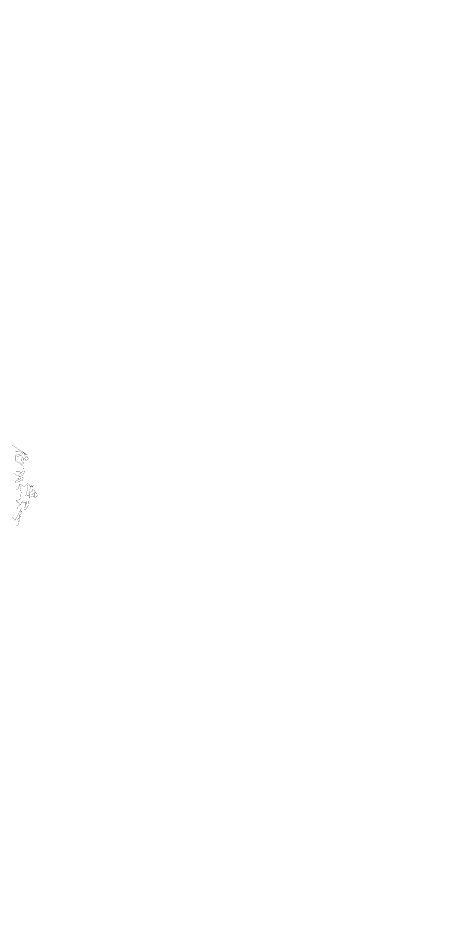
# Model space of a CAD drawing. Header units: inches. Extents: x -3368894 to 5148796, y 84 to 10864301.
# Drawn here: x 502170.06 to 502186.15, y 4346444.69 to 4346480.1 of the extents above; entities that cross this region are included whole.
import ezdxf

# ---------------------------------------------------------------- set-up
doc = ezdxf.new("R2010")
doc.units = ezdxf.units.IN
doc.header["$MEASUREMENT"] = 0
doc.layers.add('cm_quote', color=174, linetype='Continuous', lineweight=0)
doc.layers.add('cp_alberi_linea', color=103, linetype='Continuous')
doc.styles.get("Standard").update_dxf_attribs({"font": 'GOTHIC.TTF'})
doc.dimstyles.new('Quote 200', dxfattribs={"dimtxt": 0.5, "dimasz": 0.2, "dimexe": 1.25, "dimexo": 0.625, "dimgap": 0.2, "dimtad": 1, "dimzin": 1, "dimtxsty": 'Standard', "dimblk": 'ARCHTICK', "dimcen": 2.5, "dimse1": 1, "dimse2": 1, "dimazin": 0, "dimtfac": 1, "dimtmove": 0, "dimatfit": 3, "dimldrblk": 'NONE', "dimfxl": 1, "dimlwd": 0, "dimarcsym": 0})

# ---------------------------------------------------------------- blocks, each defined once
blk = doc.blocks.new('A$C03A07DC0')
at = {"layer": 'cp_alberi_linea', "const_width": 0.00661}
for points in [[(6.704, 21.859), (6.797, 21.958), (6.883, 21.859), (6.883, 21.826)], [(6.453, 21.681), (6.453, 21.641), (6.38, 21.608), (6.38, 21.568)], [(6.38, 21.568), (6.665, 21.522), (6.824, 21.476), (6.817, 21.535), (6.817, 21.608)], [(6.453, 21.681), (6.433, 21.687), (6.413, 21.786), (6.592, 21.786), (6.685, 21.853), (6.704, 21.859)], [(6.453, 21.681), (6.453, 21.714), (6.453, 21.753), (6.638, 21.734), (6.724, 21.614), (6.744, 21.608)], [(6.453, 21.681), (6.744, 21.588), (6.744, 21.608)], [(6.704, 21.859), (6.704, 21.826)], [(6.704, 21.826), (6.85, 21.826), (6.883, 21.826)], [(6.704, 21.826), (6.777, 21.707), (6.83, 21.786), (6.85, 21.786)], [(6.744, 21.608), (6.777, 21.608), (6.817, 21.608)], [(6.817, 21.608), (6.85, 21.608), (6.883, 21.608)], [(6.85, 21.786), (6.876, 21.8), (6.883, 21.826)], [(6.85, 21.786), (6.876, 21.634), (6.883, 21.608)], [(6.883, 21.608), (7.174, 21.588), (7.353, 21.469), (7.373, 21.423), (7.287, 21.436), (7.247, 21.462)], [(4.965, 20.953), (4.958, 20.927), (4.892, 20.887), (4.859, 20.953), (5.216, 21.509), (5.236, 21.515), (5.223, 21.462)], [(5.077, 21.065), (5.084, 21.085), (5.123, 21.165), (5.077, 21.284), (5.15, 21.33), (5.163, 21.423), (5.183, 21.423)], [(5.256, 21.138), (5.236, 21.138), (5.183, 21.356), (5.216, 21.396), (5.223, 21.423)], [(5.223, 21.462), (5.183, 21.462), (5.183, 21.423)], [(5.183, 21.423), (5.223, 21.423)], [(5.223, 21.462), (5.295, 21.469), (5.309, 21.535), (5.329, 21.535)], [(5.223, 21.423), (5.282, 21.409), (5.295, 21.39)], [(5.256, 21.099), (5.481, 21.092), (5.547, 21.244), (5.646, 21.337), (5.547, 21.39), (5.434, 21.297), (5.335, 21.356), (5.329, 21.39)], [(5.256, 21.138), (5.289, 21.145), (5.289, 21.184), (5.256, 21.284), (5.295, 21.356), (5.295, 21.39)], [(5.295, 21.39), (5.329, 21.39)], [(5.329, 21.535), (5.329, 21.568), (5.408, 21.575), (5.434, 21.535), (5.434, 21.495)], [(5.329, 21.535), (5.368, 21.442), (5.428, 21.469), (5.434, 21.495)], [(5.329, 21.39), (5.448, 21.396), (5.454, 21.495), (5.434, 21.495)], [(5.692, 21.39), (5.792, 21.376), (5.692, 21.37), (5.692, 21.39)], [(6.089, 21.284), (6.069, 21.284), (6.01, 21.396), (5.871, 21.423), (5.891, 21.323), (5.911, 21.317)], [(5.911, 21.317), (5.911, 21.284), (5.871, 21.211), (5.871, 21.138), (5.871, 21.099)], [(5.911, 21.317), (6.01, 21.204), (6.083, 21.251), (6.089, 21.284)], [(5.944, 20.993), (6.109, 21.284), (6.089, 21.284)], [(6.162, 21.099), (6.162, 21.138), (6.122, 21.39), (6.228, 21.35), (6.235, 21.317)], [(6.308, 21.065), (6.274, 21.072), (6.208, 21.171), (6.195, 21.317), (6.235, 21.317)], [(6.235, 21.317), (6.274, 21.178), (6.308, 21.171)], [(6.38, 21.244), (6.387, 21.27), (6.466, 21.416), (6.341, 21.568), (6.38, 21.568)], [(6.38, 21.244), (6.691, 21.297), (6.91, 21.277), (6.982, 21.224), (6.996, 21.099)], [(6.38, 21.244), (6.552, 21.184), (6.572, 21.125), (6.559, 21.099)], [(6.996, 21.099), (7.168, 21.251), (7.174, 21.264)], [(7.101, 21.317), (7.075, 21.323), (7.029, 21.39), (7.029, 21.495), (7.247, 21.482), (7.247, 21.462)], [(7.101, 21.317), (7.095, 21.337), (7.068, 21.462), (7.214, 21.462), (7.247, 21.462)], [(7.101, 21.317), (7.247, 21.317), (7.287, 21.317)], [(7.174, 21.264), (7.174, 21.284), (7.141, 21.29), (7.101, 21.317)], [(7.174, 21.264), (7.214, 21.184), (7.32, 21.151), (7.32, 21.138)], [(7.287, 21.317), (7.73, 21.085), (7.789, 21.039), (7.683, 20.993), (7.617, 20.794), (7.551, 20.662), (7.465, 20.523)], [(7.287, 21.317), (7.359, 21.317), (7.392, 21.317)], [(7.392, 21.317), (7.472, 21.251), (7.611, 21.244), (7.644, 21.244)], [(7.392, 21.317), (7.644, 21.264), (7.644, 21.244)], [(7.644, 21.244), (7.829, 21.211), (7.862, 21.211)], [(7.644, 21.244), (7.736, 21.165), (7.855, 21.184), (7.862, 21.211)], [(7.862, 21.211), (7.941, 21.198), (7.968, 21.138), (7.975, 21.099)]]:
    blk.add_lwpolyline(points, dxfattribs=at)
blk = doc.blocks.new('_ArchTick')
at = {"color": 0, "linetype": 'ByBlock', "const_width": 0.15}
blk.add_lwpolyline([(-0.5, -0.5), (0.5, 0.5)], dxfattribs=at)
blk = doc.blocks.new('*D263')
at = {"layer": 'cm_quote', "color": 0, "lineweight": 0, "transparency": 16777216}
for p, q in [((-3368891.703, 8689622.26), (-929594.242, 10864300.067)), ((-3368894.34, 8689619.909), (-3368891.703, 8689622.26))]:
    blk.add_line(p, q, dxfattribs=at)
at = {"layer": 'DEFPOINTS', "color": 0, "transparency": 16777216}
for p in [(-3368891.703, 8689622.26), (503231.569, 4346330.378), (503228.933, 4346328.028)]:
    blk.add_point(p, dxfattribs=at)
at = {"layer": 'cm_quote', "color": 0, "lineweight": 0, "transparency": 16777216, "xscale": 0.2, "yscale": 0.2, "zscale": 0.2}
for p, rotation in [((-3368891.703, 8689622.26), 41.71758129249201), ((-3368894.34, 8689619.909), 221.717581292492)]:
    blk.add_blockref('_ArchTick', p, dxfattribs=dict(at, rotation=rotation))
at = {"layer": 'cm_quote', "color": 0, "transparency": 16777216, "insert": (-929595.199, 10864299.865), "char_height": 0.5, "attachment_point": 5, "rotation": 41.7176}
blk.add_mtext('3,53', dxfattribs=at)
blk = doc.blocks.new('_None')

msp = doc.modelspace()

# ---------------------------------------------------------------- block references
at = {"layer": 'cp_alberi_linea', "rotation": 270.2138623274529}
msp.add_blockref('A$C03A07DC0', (502148.854, 4346468.311), dxfattribs=at)

# ---------------------------------------------------------------- dimensions: what is measured, and where the dimension line sits
at = {"layer": 'cm_quote'}
dim = msp.add_linear_dim(base=(-3368891.703, 8689622.26), p1=(503228.933, 4346328.028), p2=(503231.569, 4346330.378), angle=41.7176, dimstyle='Quote 200', dxfattribs=at)
dim.commit()
dim.dimension.update_dxf_attribs({"geometry": '*D263', "text_midpoint": (-929594.876, 10864299.502), "dimtype": 161})

doc.saveas('drawing.dxf')
